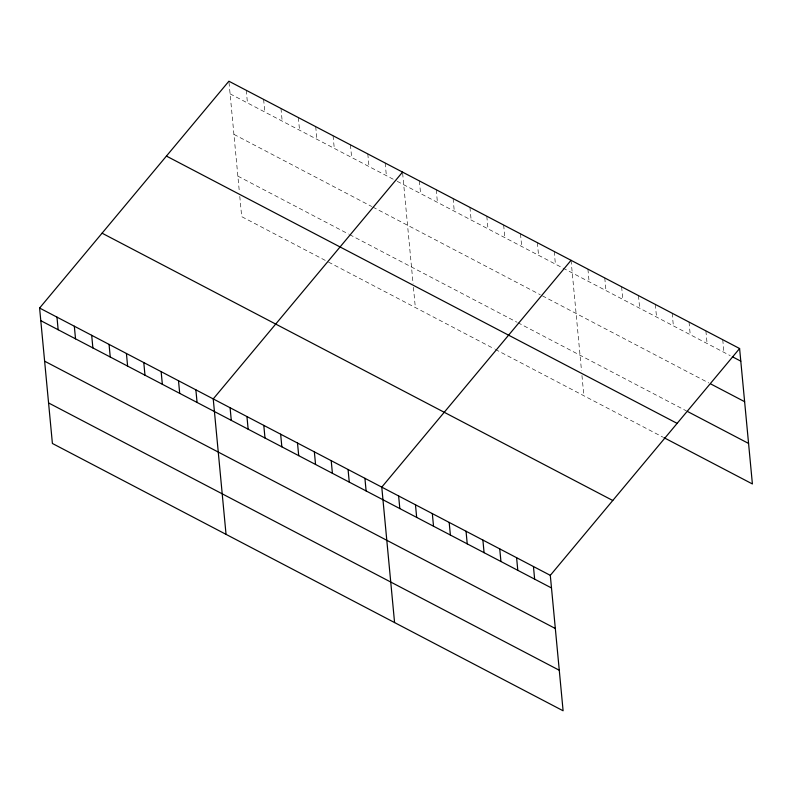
<?xml version="1.0" encoding="UTF-8"?>
<svg xmlns="http://www.w3.org/2000/svg" width="792" height="792" viewBox="0 0 792 792"><rect width="100%" height="100%" fill="white"/><g stroke="black" fill="none" stroke-linecap="round" stroke-linejoin="round"><path stroke-width="0.59" stroke-dasharray="3.96 2.97" d="M230.086 93.842L396.129 180.754M397.218 181.319L730.254 355.638M233.917 134.373L371.745 206.514M372.834 207.078L540.273 294.723M542.381 295.832L708.81 382.942M237.867 176.131L348.559 234.066M349.648 234.64L516.839 322.146M517.889 322.7L686.426 410.909M325.264 260.39L241.699 216.652L239.778 196.386M328.512 262.093L494.337 348.886M495.386 349.44L662.864 437.105M722.74 339.709L723.938 352.331M705.89 330.888L707.088 343.51M689.04 322.067L690.228 334.689M672.18 313.246L673.378 325.868M655.331 304.425L656.528 317.048M638.481 295.604L639.669 308.227M621.621 286.783L622.819 299.406M604.771 277.962L605.969 290.585M587.921 269.141L589.109 281.764M571.062 260.32L581.506 370.725M581.952 375.487L583.872 395.752M554.212 251.5L555.41 264.122M537.362 242.679L538.55 255.301M520.502 233.858L521.7 246.48M503.653 225.037L504.851 237.659M486.803 216.216L487.991 228.839M469.943 207.395L471.141 220.018M453.093 198.574L454.281 211.197M436.243 189.753L437.432 202.376M419.384 180.922L420.582 193.555M402.643 173.25L413.077 283.704M413.424 287.278L415.335 307.543M385.169 163.013L386.367 175.646M367.805 153.925L369.003 166.558M350.44 144.837L351.638 157.469M333.076 135.749L334.273 148.381M315.711 126.661L316.909 139.293M298.346 117.572L299.544 130.195M280.982 108.484L282.18 121.107M263.617 99.396L264.815 112.019M246.262 90.308L247.45 102.93M229.007 82.368L239.333 191.624"/><path stroke-width="1.19" d="M739.599 348.529L550.301 575.348L563.102 710.78L52.401 443.47L39.6 308.038L228.898 81.22L739.599 348.529L752.4 483.962L663.924 437.649M402.534 172.102L213.236 398.921L226.037 534.352M571.062 260.32L381.774 487.13L394.574 622.571M732.362 356.747L740.787 361.152M710.919 384.041L744.619 401.683M687.476 411.464L748.569 443.441M166.429 156.073L677.13 423.383M102.069 233.185L612.77 500.495M39.6 308.038L550.301 575.348M40.798 320.661L551.499 587.971M44.629 361.192L555.331 628.501M48.569 402.94L559.271 670.25M533.452 566.528L534.64 579.15M516.602 557.707L517.79 570.329M499.742 548.886L500.94 561.508M482.892 540.065L484.08 552.687M466.043 531.244L467.231 543.866M449.183 522.413L450.381 535.046M432.333 513.592L433.521 526.225M415.473 504.771L416.671 517.404M398.623 495.95L399.821 508.583M364.914 478.309L366.112 490.941M348.064 469.488L349.262 482.12M331.214 460.667L332.402 473.299M314.355 451.846L315.553 464.468M297.505 443.025L298.703 455.647M280.655 434.204L281.843 446.827M263.795 425.383L264.993 438.006M246.946 416.562L248.144 429.185M230.096 407.741L231.284 420.364M195.871 389.832L197.069 402.455M178.507 380.744L179.705 393.367M161.152 371.656L162.34 384.278M143.788 362.568L144.976 375.19M126.423 353.48L127.611 366.102M109.058 344.391L110.246 357.014M91.694 335.303L92.882 347.926M74.329 326.215L75.517 338.837M56.965 317.127L58.153 329.749"/></g></svg>
